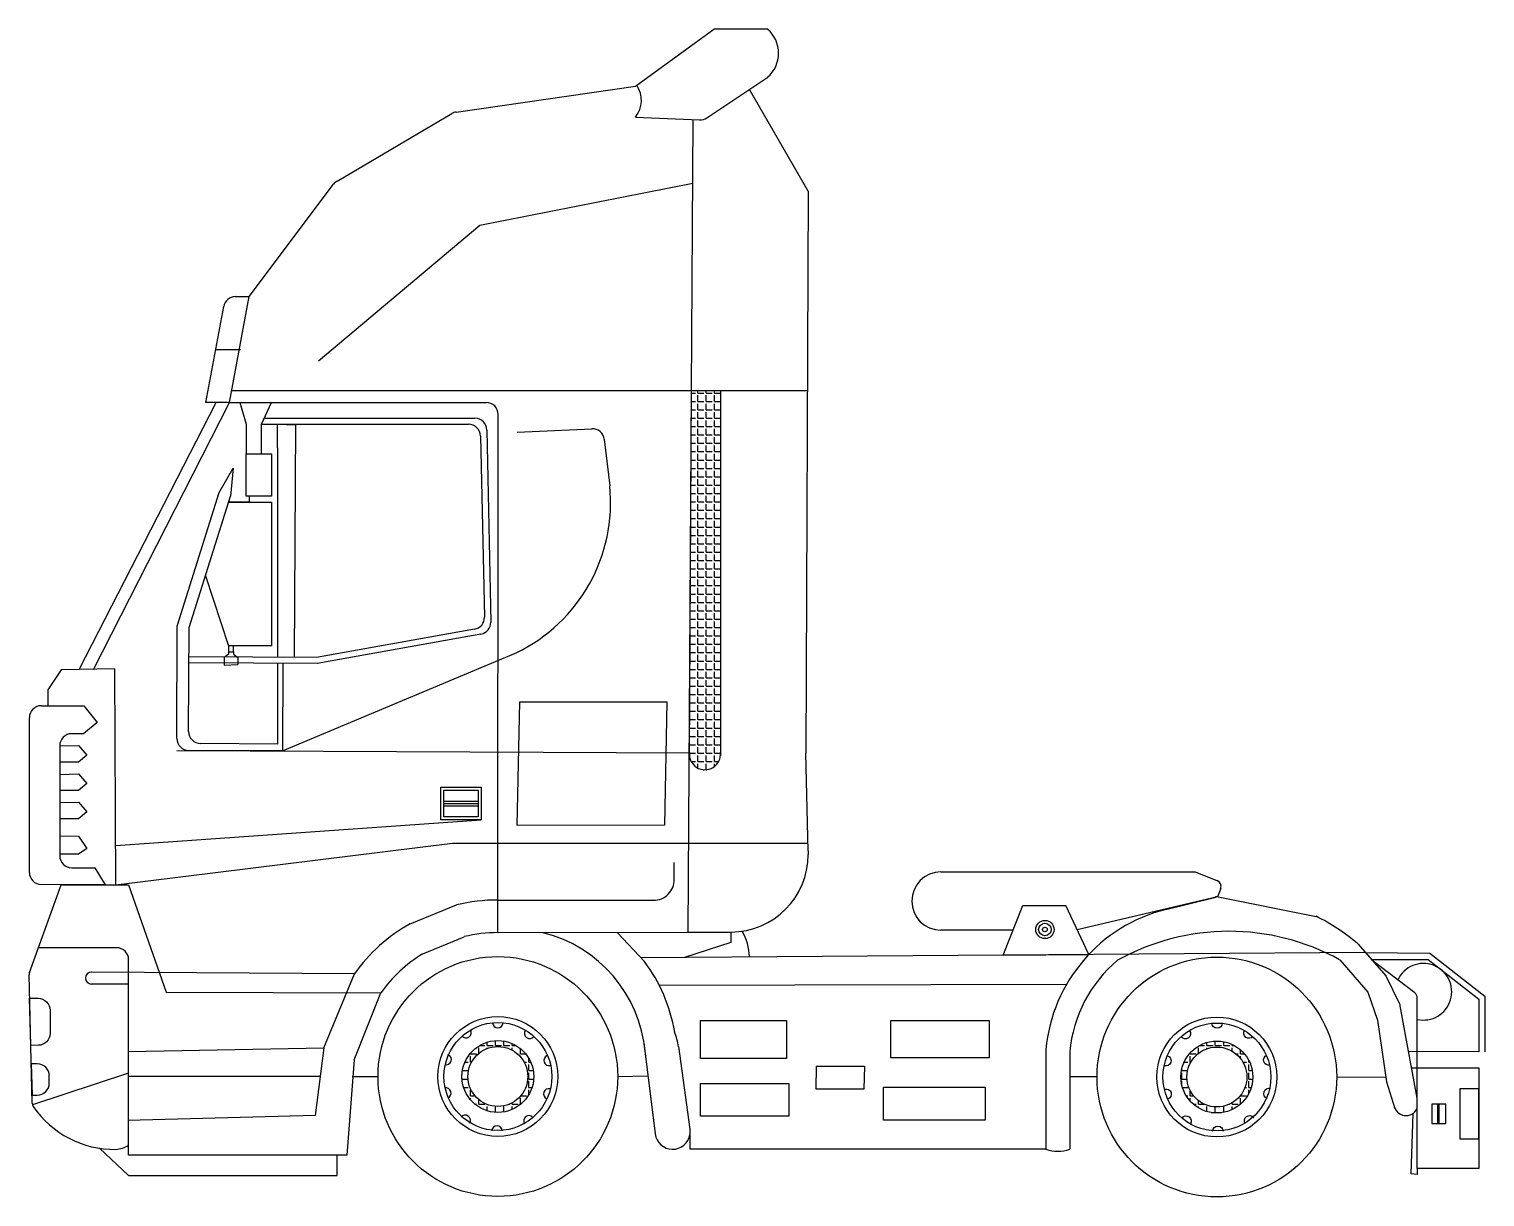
# Model space of a CAD drawing. Header units: millimetres. Extents: x 2362 to 3577, y 1395 to 2369.
import ezdxf

# ---------------------------------------------------------------- set-up
doc = ezdxf.new("R2010")
doc.units = ezdxf.units.MM
pattern_1 = [(0, (2723.448, 1465.751), (0, 6.985), [5.08, -1.905]), (90, (2723.448, 1465.751), (-6.985, 4e-16), [5.08, -1.905])]

# ---------------------------------------------------------------- blocks, each defined once
blk = doc.blocks.new('*U1')
blk.add_arc((0, 2.3), 4.38, 182.7874, 357.2126)
blk = doc.blocks.new('*U2')
at = {"color": 0, "linetype": 'ByBlock', "lineweight": -2, "transparency": 16777216}
for p, rotation in [((2728.2, 1530.5), 35.99999999999999), ((2778.6, 1530), 324), ((2712.4, 1509.2), 72), ((2794, 1508.5), 288), ((2712.2, 1482.7), 108), ((2793.7, 1482), 252), ((2727.5, 1461.1), 144), ((2777.9, 1460.7), 216), ((2752.7, 1452.7), 180)]:
    blk.add_blockref('*U1', p, dxfattribs=dict(at, rotation=rotation))
blk.add_blockref('*U1', (2753.4, 1538.5), dxfattribs=at)
blk = doc.blocks.new('*U3')
blk.add_arc((0, 2.3), 4.38, 182.7874, 357.2126)
blk = doc.blocks.new('*U4')
at = {"color": 0, "linetype": 'ByBlock', "lineweight": -2, "transparency": 16777216}
for p, rotation in [((2728.2, 1530.5), 35.99999999999999), ((2778.6, 1530), 324), ((2712.4, 1509.2), 72), ((2794, 1508.5), 288), ((2712.2, 1482.7), 108), ((2793.7, 1482), 252), ((2727.5, 1461.1), 144), ((2777.9, 1460.7), 216), ((2752.7, 1452.7), 180)]:
    blk.add_blockref('*U3', p, dxfattribs=dict(at, rotation=rotation))
blk.add_blockref('*U3', (2753.4, 1538.5), dxfattribs=at)
blk = doc.blocks.new('*U5')
for p, q in [((-11.3, 6.5), (4.5, 7)), ((4.5, 7), (11.3, -1.2)), ((4.5, -7), (-11.3, -7)), ((11.3, -1.2), (4.5, -7))]:
    blk.add_line(p, q)
blk = doc.blocks.new('*U6')
at = {"color": 0, "linetype": 'ByBlock', "lineweight": -2, "transparency": 16777216}
for p in [(0, 47.3), (0, 23.6), (0, 0)]:
    blk.add_blockref('*U5', p, dxfattribs=at)

msp = doc.modelspace()

# ---------------------------------------------------------------- hatches: boundary and pattern name
at = {"true_color": 0x000000}
h = msp.add_hatch(dxfattribs=at)
h.set_pattern_fill('ANGLE', color=18)
h.set_pattern_definition([(0, (2913.24, 1751.54), (0, 6.985), [5.08, -1.905]), (90, (2913.24, 1751.54), (-6.985, 4e-16), [5.08, -1.905])])
h.paths.add_polyline_path([(2939.2, 2067.9), (2915.1, 2067.9), (2913.2, 1763.4, 0.909895), (2939.2, 1763.2)])
h = msp.add_hatch()
h.set_pattern_fill('ANGLE', color=256)
h.set_pattern_definition(pattern_1)
h.paths.add_polyline_path([(2723.4, 1495.8, 1), (2783.4, 1495.8, 1)])
h.paths.add_polyline_path([(2778.4, 1495.8, -1), (2728.4, 1495.8, -1)], flags=16)
h = msp.add_hatch()
h.set_pattern_fill('ANGLE', color=256)
h.set_pattern_definition(pattern_1)
h.paths.add_polyline_path([(3323.4, 1495.4, 1), (3383.4, 1495.4, 1)])
h.paths.add_polyline_path([(3378.4, 1495.4, -1), (3328.4, 1495.4, -1)], flags=16)

# ---------------------------------------------------------------- linework, layer by layer
for p, q in [((2868.3, 2321.7), (2933.5, 2369.4)), ((2978.6, 2369.4), (2933.5, 2369.4)), ((2718.6, 2300.2), (2868.3, 2321.7)), ((2927.8, 2295.4), (2978.6, 2329.3)), ((3012.4, 2234.1), (2963.3, 2319.1)), ((2619.3, 2242.6), (2715, 2298.9)), ((2868.3, 2295.9), (2921.8, 2293.7)), ((2912.3, 1616.2), (2916.5, 2294)), ((2546, 2146.4), (2616.3, 2240)), ((2916.2, 2240.6), (2738.4, 2205.7)), ((3012.4, 2234.1), (3010.3, 1765.4)), ((2738.4, 2205.7), (2603.8, 2092.3)), ((2509.8, 2058.1), (2524.7, 2138.1)), ((2529.5, 2058.1), (2546, 2146.4)), ((2534.3, 2146.3), (2546, 2146.4)), ((2518, 2102.1), (2538.6, 2102.1)), ((2531.4, 2068.1), (2753.7, 2068)), ((2753.7, 2068), (3012.4, 2067.9)), ((2404.1, 1835.2), (2518.3, 2058.1)), ((2415.9, 1835.4), (2529.5, 2058.1)), ((2529.5, 2058.1), (2509.8, 2058.1)), ((2529.5, 2058.1), (2743.7, 2058)), ((2538.1, 2058.1), (2543.5, 2039.8)), ((2556.1, 2039.8), (2564.5, 2058.1)), ((2558.4, 2044.8), (2734.3, 2044.8)), ((2753.5, 1615.8), (2753.7, 2048)), ((2543.5, 2039.8), (2543.5, 2015.2)), ((2556.1, 2015.2), (2556.1, 2039.8)), ((2556.1, 2039.8), (2729, 2039.8)), ((2569.5, 2020.2), (2569.5, 2039.8)), ((2569.5, 2039.8), (2584.5, 2039.2)), ((2584.5, 2039.2), (2583.3, 1845.4)), ((2739, 2030), (2742.2, 1878.9)), ((2744.3, 2035), (2747.5, 1874.8)), ((2769.5, 2033.1), (2831.8, 2036.1)), ((2842.2, 2027.3), (2846.9, 1988.5)), ((2543.5, 2015.2), (2556.1, 2015.2)), ((2520.8, 1982.9), (2532.4, 2003.3)), ((2532.4, 2003.3), (2530.3, 1979.9)), ((2485.7, 1871.5), (2520.8, 1982.9)), ((2495.8, 1870.4), (2530.3, 1979.9)), ((2546, 1974.9), (2528.8, 1974.9)), ((2546, 1979.9), (2546, 1974.9)), ((2569.5, 1974.9), (2569.5, 1845.4)), ((2509.4, 1913.5), (2528.6, 1855)), ((2485.6, 1777.7), (2485.7, 1871.5)), ((2495.3, 1783.6), (2495.8, 1870.4)), ((2734, 1868.9), (2602.2, 1845.2)), ((2739.3, 1864.7), (2602.7, 1840.3)), ((2528.6, 1848), (2524.9, 1845.3)), ((2528.6, 1855), (2528.6, 1850)), ((2528.6, 1850), (2532.9, 1850)), ((2528.6, 1850), (2528.6, 1848)), ((2532.9, 1850), (2532.9, 1855)), ((2532.9, 1850), (2532.9, 1848)), ((2532.9, 1848), (2536.5, 1845.3)), ((2573.7, 1767.4), (2768.8, 1849.2)), ((2388.9, 1835), (2377.8, 1818.4)), ((2433.9, 1835.7), (2388.9, 1835)), ((2434.6, 1655.7), (2433.9, 1835.7)), ((2602.2, 1845.2), (2495.7, 1845.9)), ((2603.1, 1840.3), (2495.7, 1840.9)), ((2524.9, 1845.3), (2524.9, 1839)), ((2524.9, 1839), (2536.5, 1839.3)), ((2536.5, 1845.3), (2536.5, 1839.3)), ((2569.5, 1840.5), (2569.5, 1773.1)), ((2574, 1840.5), (2573.7, 1767.4)), ((2377.8, 1818.4), (2377.8, 1805.1)), ((2372.5, 1805.1), (2407.8, 1805.1)), ((2407.8, 1805.1), (2419.1, 1791.1)), ((2362.5, 1666), (2362.5, 1795.1)), ((2419.1, 1791.1), (2407.5, 1781.7)), ((2407.5, 1781.7), (2397.8, 1781.7)), ((2387.8, 1771.7), (2387.8, 1763.1)), ((2387.8, 1763.1), (2387.8, 1679.9)), ((2485.6, 1767.8), (2913.3, 1765.9)), ((2573.7, 1767.4), (2495.6, 1767.7)), ((2569.5, 1773.1), (2505.3, 1773.5)), ((3012.4, 1684.1), (3010.3, 1765.4)), ((2708.2, 1725.5), (2737, 1725.5)), ((2387.8, 1724.3), (2387.8, 1724.3)), ((2708.2, 1723.5), (2737, 1723.5)), ((2708.2, 1721.5), (2737, 1721.5)), ((2434.5, 1688.4), (2739.5, 1709.8)), ((2387.8, 1696.6), (2387.8, 1696.6)), ((2387.8, 1696.6), (2403.6, 1696.2)), ((2403.6, 1696.2), (2410.5, 1686.1)), ((2434.6, 1655.7), (2715.6, 1690.4)), ((2715.6, 1690.4), (3012.4, 1690.4)), ((2403.4, 1681.3), (2387.8, 1681.3)), ((2410.5, 1686.1), (2403.4, 1681.3)), ((3012.4, 1684.1), (3012.4, 1681)), ((2397.8, 1669.9), (2417.1, 1669.9)), ((2417.1, 1669.9), (2425.8, 1655.7)), ((2900.6, 1658.6), (2900.6, 1674.4)), ((3123.1, 1666.4), (3335.3, 1666.4)), ((3335.3, 1666.4), (3353.8, 1659.1)), ((2362.5, 1582.5), (2388.9, 1655.7)), ((2425.8, 1655.7), (2372.5, 1656)), ((2388.9, 1655.7), (2445.3, 1655.7)), ((2445.3, 1655.7), (2476.6, 1566.2)), ((3356.6, 1652.6), (3353.8, 1645.7)), ((2753.4, 1643), (2881.6, 1642.9)), ((3353.8, 1645.7), (3236.9, 1618)), ((3310.8, 1635.1), (3352.4, 1645.5)), ((3354.5, 1645.6), (3436.2, 1629.3)), ((2680.3, 1623.2), (2719, 1638.9)), ((3175, 1597.1), (3191.4, 1638.5)), ((3191.4, 1638.5), (3227.3, 1638.5)), ((3246.6, 1597.6), (3227.3, 1638.5)), ((2753.4, 1615.8), (2912.3, 1616.2)), ((2853.2, 1615.7), (2875.8, 1591.8)), ((2912.3, 1616.2), (2947.9, 1616.3)), ((2947.9, 1616.3), (2947.8, 1607.6)), ((3183.2, 1617.8), (3123.1, 1617.8)), ((2690.7, 1598.1), (2725.4, 1612.4)), ((2947.8, 1607.6), (2909.1, 1595.1)), ((3470.9, 1606.4), (3494.6, 1579.4)), ((2435.3, 1603.2), (2370, 1603.2)), ((2445.3, 1430.2), (2445.3, 1593.2)), ((3477.1, 1599.3), (2873, 1594.8)), ((3175, 1597.1), (3246.6, 1597.6)), ((3455.9, 1593.2), (3479.5, 1566.2)), ((3477.1, 1599.3), (3531.1, 1598.6)), ((3482.4, 1593.3), (3529.7, 1593.4)), ((3482.4, 1593.3), (3529.7, 1593.4)), ((3518.6, 1565.5), (3482.7, 1592.9)), ((3529.7, 1593.4), (3572, 1560.2)), ((3531.1, 1598.6), (3577, 1562.7)), ((2364.9, 1473.5), (2362.3, 1580.7)), ((2414.2, 1582.9), (2414, 1582.9)), ((2633.7, 1581.4), (2414.2, 1582.9)), ((2608.2, 1519.8), (2633.7, 1581.4)), ((3506, 1556.1), (3494.6, 1579.4)), ((2445.3, 1572.7), (2414.2, 1572.9)), ((2888.1, 1571.9), (3228, 1572.7)), ((2476.6, 1566.2), (2655.8, 1565.6)), ((2633.5, 1509.7), (2655.8, 1565.6)), ((3479.5, 1566.2), (3487.3, 1542.7)), ((3520.6, 1477.8), (3520.6, 1561.5)), ((3572, 1560.2), (3572, 1516.4)), ((3577, 1562.7), (3577, 1516.4)), ((3520.6, 1477.8), (3506.4, 1554.8)), ((3487.3, 1542.7), (3495, 1491.4)), ((2445.3, 1516.7), (2608.2, 1519.8)), ((2608.2, 1519.8), (2600.9, 1463.3)), ((2875.3, 1523.8), (2884.7, 1447.9)), ((2904.1, 1520.7), (2913.6, 1451.9)), ((2633.5, 1509.7), (2627.3, 1430.2)), ((3210.8, 1518.3), (3210.7, 1435.1)), ((3230.7, 1516.5), (3230.7, 1435.1)), ((3572, 1516.4), (3513.4, 1516.6)), ((2445.3, 1498.6), (2365.1, 1472.1)), ((2605.1, 1495.8), (2445.3, 1495.8)), ((2631.9, 1495.8), (2653.4, 1495.8)), ((2853.4, 1495.8), (2878.7, 1496.4)), ((3253.4, 1495.4), (3230.7, 1495.4)), ((3453.4, 1495.4), (3494.4, 1495.3)), ((3516, 1502.9), (3572, 1502.9)), ((3572, 1502.9), (3572, 1419)), ((3495, 1491.4), (3501.8, 1469.1)), ((3520.6, 1469.1), (3520.6, 1477.8)), ((3537.9, 1456.5), (3537.9, 1472.8)), ((3538.6, 1472.8), (3538.6, 1456.5)), ((3515.6, 1414.6), (3517.1, 1464.9)), ((3520.6, 1419), (3520.6, 1469.1)), ((2913.6, 1451.9), (2913.6, 1435.2)), ((3538.6, 1456.5), (3537.9, 1456.5)), ((2420.9, 1436), (2445.3, 1413.1)), ((3210.7, 1435.1), (2913.6, 1435.2)), ((2627.3, 1430.2), (2445.3, 1430.2)), ((2619.3, 1413.1), (2619.3, 1430.2)), ((2445.3, 1413.1), (2619.3, 1413.1)), ((3520.6, 1414.1), (3515.6, 1414.6)), ((3572, 1419), (3520.6, 1419)), ((3520.6, 1419), (3520.6, 1414.1))]:
    msp.add_line(p, q)
for points in [[(2913.3, 1763.3), (2913.2, 1763.3), (2915.1, 2067.9), (2939.2, 2067.9), (2939.2, 1763.2)], [(2569.5, 2020.2), (2569.5, 1974.9)], [(2528.6, 1974.4), (2528.6, 1974.9), (2564.5, 1974.9), (2564.5, 1855), (2528.6, 1855)], [(2546, 1974.9), (2538.5, 1974.9)], [(2600.9, 1463.3), (2444.5, 1459)]]:
    msp.add_lwpolyline(points)
for points in [[(2543.5, 2015.2), (2564.5, 2015.2), (2564.5, 1979.9), (2543.5, 1979.9)], [(2771.7, 1808.2), (2894.5, 1808.3), (2892.4, 1705.3), (2769.6, 1705.2)], [(2705.7, 1737.2), (2739.5, 1737.2), (2739.5, 1709.8), (2705.7, 1709.8)], [(2708.2, 1734.7), (2737, 1734.7), (2737, 1712.3), (2708.2, 1712.3)], [(2922.4, 1542.4), (2994.2, 1542.4), (2994.2, 1510.9), (2922.4, 1510.9)], [(3081.3, 1542.4), (3163.4, 1542.4), (3163.4, 1511.5), (3081.3, 1511.5)], [(3019.4, 1504.3), (3059.4, 1504.3), (3058.8, 1485.3), (3018.9, 1485.3)], [(2922.4, 1490), (2996.1, 1490), (2996.1, 1462.8), (2922.4, 1462.8)], [(3075.3, 1487), (3160, 1487), (3160, 1459.3), (3075.3, 1459.3)], [(3572, 1485.4), (3556.2, 1485.4), (3556.2, 1443.9), (3572, 1443.9)], [(3532.8, 1456.5), (3544.5, 1456.5), (3544.5, 1472.8), (3532.8, 1472.8)]]:
    msp.add_lwpolyline(points, close=True)
for points in [[(2362.7, 1561), (2369.7, 1561, -0.414214), (2379.7, 1551), (2379.7, 1531.8, -0.407087), (2370, 1521.8), (2363.7, 1521.7)], [(2364.7, 1480.3), (2369.1, 1480.3, 0.414214), (2379.1, 1490.3), (2379.1, 1496.4, 0.414515), (2369.1, 1506.4), (2364.1, 1506.4)]]:
    msp.add_lwpolyline(points, format="xyb", close=True)
for centre, radius in [((3209.9, 1618.4), 7.61), ((3209.9, 1618.4), 5.22), ((3209.9, 1618.4), 5.22), ((3209.9, 1618.4), 1.91), ((2753.4, 1495.8), 100), ((3353.4, 1495.4), 100), ((2753.4, 1495.8), 50), ((3353.4, 1495.4), 50), ((2753.4, 1495.8), 45), ((3353.4, 1495.4), 45), ((2753.4, 1495.8), 30), ((2753.4, 1495.8), 25), ((3353.4, 1495.4), 30), ((3353.4, 1495.4), 25)]:
    msp.add_circle(centre, radius)
for centre, radius, start, end in [((2961.3, 2349.3), 26.4, 310.6835, 49.3165), ((2850.6, 2310), 22.6, 321.6275, 33.7374), ((2720.1, 2290.3), 10, 98.1843, 120.4735), ((2922.2, 2303.7), 10, 267.6825, 303.6801), ((2624.3, 2234), 10, 120.4735, 143.0709), ((2534.5, 2136.3), 10, 90.8837, 169.4994), ((2743.7, 2048), 10, 359.9756, 89.9756), ((2734.3, 2034.8), 10, 1.1299, 90), ((2729, 2029.8), 10, 1.2154, 90), ((2832.3, 2026.1), 10, 6.8449, 92.768), ((2708.5, 1974.5), 139, 295.6986, 5.8003), ((2732.2, 1878.7), 10, 280.161, 1.2154), ((2737.5, 1874.6), 10, 280.1334, 1.1299), ((2372.5, 1795.1), 10, 90, 180), ((2397.8, 1771.7), 10, 90, 180), ((2495.6, 1777.7), 10, 179.9346, 269.7737), ((2505.3, 1783.5), 10, 179.6696, 269.6696), ((2926.2, 1764.6), 13, 174.2419, 5.7581), ((2397.8, 1679.9), 10, 180, 270), ((2947.7, 1681), 64.7, 270.1535, 0), ((2372.5, 1666), 10, 180, 269.6778), ((3123.1, 1642.1), 24.3, 90, 270), ((2883.4, 1660), 17.2, 263.9278, 355.1533), ((3351.9, 1654.5), 5, 338.4044, 68.4044), ((2753.4, 1495.8), 147.2, 89.9835, 103.519), ((3353.6, 1640.7), 5, 78.7464, 104.0358), ((3343, 1506.3), 132.8, 104.0358, 174.8195), ((3363.9, 1482.2), 164, 49.2566, 63.8443), ((2749.4, 1499.3), 141.9, 119.1402, 144.6426), ((2753.4, 1495.8), 120, 89.9835, 103.519), ((2763.9, 1506.3), 112.8, 5.1805, 75.9642), ((2921.1, 1595.1), 42.2, 0.5543, 31.256), ((3363.6, 1425.4), 191.5, 61.2, 119.071), ((2435.3, 1593.2), 10, 0, 90), ((2753.4, 1495.8), 120, 121.5079, 144.4241), ((2764.4, 1509.3), 138.6, 9.809, 36.5347), ((3343, 1506.3), 112.8, 129.972, 174.8195), ((2367.3, 1580.8), 5, 160.2203, 181.3975), ((2414.2, 1577.9), 5, 89.6233, 269.6233), ((3525.8, 1566.5), 23.6, 257.3552, 155.2659), ((3501.5, 1553.9), 5, 10.4668, 25.9719), ((3515.6, 1561.5), 5, 0, 52.6211), ((2849.7, 1513.2), 54.9, 7.8311, 21.065), ((2753.4, 1495.8), 120, 359.967, 0), ((2753.4, 1495.8), 120, 359.967, 0), ((2369.9, 1473.6), 5, 181.3975, 214.4247), ((2433.6, 1517.3), 82.3, 214.4247, 270.701), ((3511.2, 1473.5), 10.3, 189.2343, 335.0826), ((2899.2, 1449.7), 14.6, 187.033, 351.321), ((2431.1, 1463.6), 28.9, 277.0091, 299.4096), ((3220.7, 1465.8), 32.3, 251.9446, 288.0055)]:
    msp.add_arc(centre, radius, start, end)

# ---------------------------------------------------------------- block references
for name, p in [('*U6', (2399.1, 1717.7)), ('*U2', (0, 0))]:
    msp.add_blockref(name, p)
at = {"xscale": -1, "rotation": 359.9340552180619}
msp.add_blockref('*U4', (6105.2, -3.5), dxfattribs=at)

doc.saveas('drawing.dxf')
